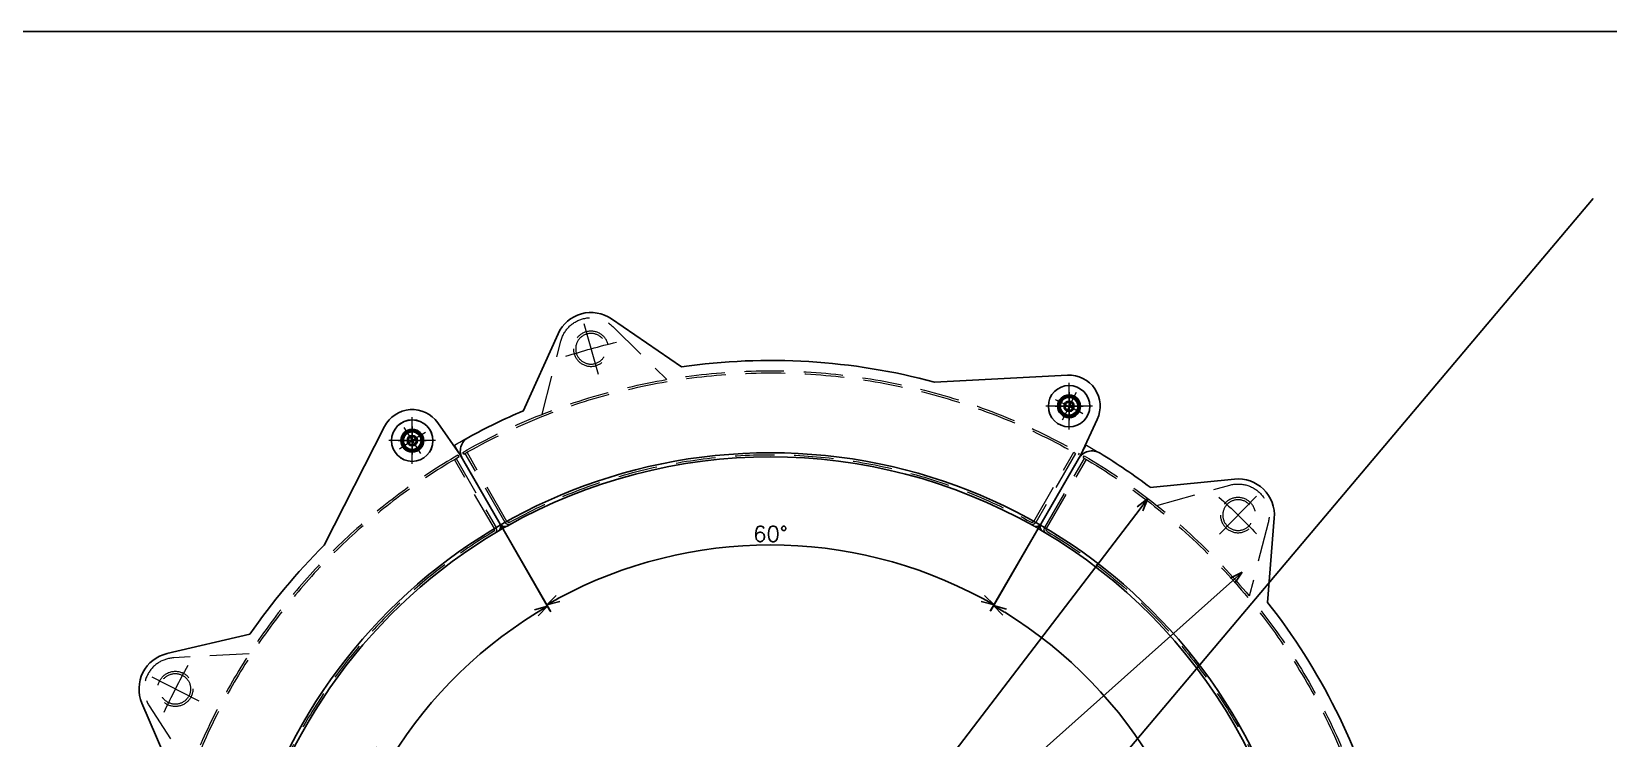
# Model space of a CAD drawing. Header units: millimetres. Extents: x -16130 to 36813, y -8099 to 27484.
# Drawn here: x 3026 to 4548, y -1904 to -1222 of the extents above; entities that cross this region are included whole.
import ezdxf

# ---------------------------------------------------------------- set-up
doc = ezdxf.new("R2010")
doc.units = ezdxf.units.MM
doc.header["$LTSCALE"] = 6
doc.header["$PDMODE"] = 99
doc.header["$PDSIZE"] = 1
doc.linetypes.add('CENTER2', pattern=[28.575, 19.05, -3.175, 3.175, -3.175])
doc.linetypes.add('HIDDEN', pattern=[9.525, 6.35, -3.175])
for name, color, linetype, lineweight in [('04_HIDDEN', 2, 'HIDDEN', 13), ('05_CENTER', 4, 'CENTER2', 13), ('08_DIM', 3, 'Continuous', 13)]:
    doc.layers.add(name, color=color, linetype=linetype, lineweight=lineweight)
doc.layers.add('10_DRAFT', color=8, linetype='Continuous', lineweight=0, plot=False)
doc.styles.add('KSS_TXT', font='txt.shx', dxfattribs={"bigfont": 'extfont2.shx'})
doc.dimstyles.new('KSS_DIM', dxfattribs={"dimtxt": 3, "dimasz": 2.5, "dimexe": 1.25, "dimexo": 0.625, "dimtad": 1, "dimdsep": 46, "dimtxsty": 'KSS_TXT', "dimblk": 'OPEN30', "dimcen": 0, "dimazin": 2, "dimtfac": 0.75, "dimtmove": 0, "dimatfit": 3, "dimldrblk": 'OPEN30', "dimfxl": 1, "dimtolj": 1, "dimarcsym": 0})
doc.dimstyles.new('KSS_DIM$3', dxfattribs={"dimtxt": 3, "dimasz": 2.5, "dimexe": 1.25, "dimexo": 0.625, "dimtad": 1, "dimtih": 1, "dimtoh": 1, "dimdsep": 46, "dimtxsty": 'KSS_TXT', "dimblk": 'OPEN30', "dimcen": 0, "dimazin": 2, "dimtfac": 0.75, "dimtofl": 0, "dimtmove": 0, "dimatfit": 3, "dimldrblk": 'OPEN30', "dimfxl": 1, "dimtolj": 1, "dimarcsym": 0})

# ---------------------------------------------------------------- blocks, each defined once
blk = doc.blocks.new('A$C213D0124_1_1')
at = {"color": 0}
for p, q in [((-549.3, 113.8), (-585.8, 50.7)), ((11.2, 46.9), (-27.4, 113.8)), ((27.2, 12.7), (11.2, 46.9)), ((-493.3, -70), (-527.2, 4.6)), ((-129.8, -23.2), (-1.6, -29.9))]:
    blk.add_line(p, q, dxfattribs=at)
blk.add_line((-441.7, -84.3), (-374.3, -38))
blk.add_circle((0, 0), 10.2, dxfattribs=at)
for centre, radius, start, end in [((-545, 111.3), 5, 60.541, 150.0026), ((-288.3, 565.8), 517, 240.5395, 299.4448), ((-31.7, 111.3), 5, 30, 119.4433), ((-572.8, 43.2), 15, 150.0026, 241.4372), ((-288.3, 565.8), 610, 241.4372, 246.9429), ((0, 0), 30, 267.0058, 25.0038), ((-288.2, 565.1), 609.3, 261.8705, 285.0696), ((-461.5, -55.5), 35, 204.4283, 304.5081)]:
    blk.add_arc(centre, radius, start, end, dxfattribs=at)
at = {"layer": '04_HIDDEN'}
for p, q in [((-544.5, 112.2), (-583.1, 45.5)), ((-542.8, 111.2), (-581.3, 44.5)), ((-34, 111.2), (4.5, 44.5)), ((6.3, 45.5), (-32.2, 112.2)), ((-584.5, 46.3), (-585.5, 44.6)), ((9.9, 45.2), (8.9, 47)), ((4.5, 44.5), (6.3, 45.5)), ((-508.8, 7.8), (-490.6, -62.9)), ((-440.6, -76.9), (-388.4, -25.8))]:
    blk.add_line(p, q, dxfattribs=at)
for radius in [17, 14.8]:
    blk.add_circle((-461.6, -55.5), radius, dxfattribs=at)
for centre, radius, start, end in [((-541, 110.2), 4, 60.9809, 149.9936), ((-541, 110.2), 2, 60.9809, 149.9936), ((-288.3, 565.8), 519, 240.9809, 299.0017), ((-35.7, 110.2), 4, 30, 119.0017), ((-35.7, 110.2), 2, 30, 119.0017), ((-288.3, 565.8), 598, 240.3162, 299.8103), ((-288.3, 565.8), 600, 240.3176, 299.8093), ((-461.6, -55.5), 30, 194.425, 314.425)]:
    blk.add_arc(centre, radius, start, end, dxfattribs=at)
at = {"layer": '05_CENTER'}
for p, q in [((6.8, -13.3), (-6.8, 13.3)), ((-468.4, -80), (-454.7, -30.9))]:
    blk.add_line(p, q, dxfattribs=at)
for radius, start, end in [(635, 295.6478, 298.3506), (645, 252.1666, 256.6833)]:
    blk.add_arc((-288.3, 565.8), radius, start, end, dxfattribs=at)
at = {"layer": '10_DRAFT'}
for p, q in [((-279, 561.8), (-297.6, 569.9)), ((-292.3, 556.5), (-284.2, 575.1)), ((-549.3, 113.8), (-546.9, 118.1)), ((-546.9, 118.1), (-542.6, 115.7)), ((-34.2, 115.6), (-29.9, 118.1)), ((-29.9, 118.1), (-27.4, 113.8)), ((-585.8, 50.7), (-593.4, 37.6))]:
    blk.add_line(p, q, dxfattribs=at)
blk.add_arc((-288.3, 565.8), 610, 239.9928, 241.4372, dxfattribs=at)
blk = doc.blocks.new('A$C47CD1797_1_1')
at = {"color": 0}
for p, q in [((24.6, 17.2), (46.2, -13.7)), ((-85, -100.8), (-26.7, 13.6)), ((46.2, -13.7), (84.8, -80.5)), ((-236.8, -205.6), (-156.7, -186.8)), ((-163.3, -422.6), (-239.5, -422.5))]:
    blk.add_line(p, q, dxfattribs=at)
blk.add_line((-261, -253.5), (-228.9, -328.2))
blk.add_circle((0, 0), 10, dxfattribs=at)
for centre, radius, start, end in [((0, 0), 30, 34.9962, 152.9942), ((346.2, -532.8), 517.4, 120.5753, 167.2543), ((80.5, -83), 5, 300.5567, 30), ((345.9, -532.6), 610, 134.9391, 145.4738), ((-228.8, -239.7), 35, 103.1723, 203.2521), ((345.9, -532.6), 610, 160.4263, 168.2246), ((-239.5, -410.5), 12, 168.2246, 269.9959), ((-163.3, -417.6), 5, 269.9956, 347.273)]:
    blk.add_arc(centre, radius, start, end, dxfattribs=at)
at = {"layer": '04_HIDDEN'}
for p, q in [((44.1, -14), (45.1, -15.7)), ((40.8, -18.3), (42.5, -17.3)), ((79.3, -85), (40.8, -18.3)), ((42.5, -17.3), (81, -84)), ((-157.4, -205.9), (-230.4, -209.7)), ((-254, -256), (-214.2, -317.4)), ((-241.4, -419.6), (-243.4, -419.2)), ((-240.6, -415.6), (-161.3, -415.6)), ((-240.6, -415.6), (-240.6, -417.6)), ((-161.3, -417.6), (-240.6, -417.6))]:
    blk.add_line(p, q, dxfattribs=at)
for radius in [17, 14.8]:
    blk.add_circle((-228.8, -239.7), radius, dxfattribs=at)
for centre, radius, start, end in [((345.9, -532.6), 600, 120.1907, 169.107), ((345.9, -532.6), 598, 120.1897, 169.1084), ((345.9, -532.6), 519, 120.9979, 166.7932), ((77.6, -86), 2, 300.9979, 30), ((77.6, -86), 4, 300.9979, 30), ((-228.8, -239.7), 30, 92.97, 212.97), ((-161.3, -413.6), 2, 270, 346.7932), ((-161.3, -413.6), 4, 270, 346.7932)]:
    blk.add_arc(centre, radius, start, end, dxfattribs=at)
at = {"layer": '05_CENTER'}
for p, q in [((-8.2, 12.6), (8.1, -12.5)), ((-251.5, -228.1), (-206.1, -251.3))]:
    blk.add_line(p, q, dxfattribs=at)
for radius, start, end in [(635, 121.6494, 124.3522), (645, 150.7302, 155.2468)]:
    blk.add_arc((345.9, -532.6), radius, start, end, dxfattribs=at)
at = {"layer": '10_DRAFT'}
for p, q in [((83, -87.3), (87.3, -84.9)), ((87.3, -84.9), (84.8, -80.5)), ((-251.3, -408.1), (-254.1, -422.5)), ((-254.1, -422.5), (-239.5, -422.5)), ((-163.3, -422.6), (-159.3, -422.6)), ((-159.3, -422.6), (-158.4, -418.7))]:
    blk.add_line(p, q, dxfattribs=at)
blk = doc.blocks.new('10b_2_1_1')
at = {"color": 0, "linetype": 'CENTER2'}
for p, q in [((13.5, 0), (-13.5, 0)), ((0, -13.5), (0, 13.5))]:
    blk.add_line(p, q, dxfattribs=at)
at = {"color": 0}
for p, q in [((-4.9, 8.5), (-9.8, 0)), ((-9.8, 0), (-4.9, -8.5)), ((-4.9, 8.5), (4.9, 8.5)), ((9.8, 0), (4.9, 8.5)), ((4.9, -8.5), (9.8, 0)), ((-4.9, -8.5), (4.9, -8.5))]:
    blk.add_line(p, q, dxfattribs=at)
for radius in [11, 8.49, 5, 4]:
    blk.add_circle((0, 0), radius, dxfattribs=at)
at = {"layer": '10_DRAFT', "style": 'KSS_TXT'}
blk.add_text('M10', height=1.25, dxfattribs=at).set_placement((0.3, 0.1))
blk = doc.blocks.new('WSSS40-10-5b_1_1')
at = {"color": 0}
for radius in [20, 5]:
    blk.add_circle((0, 0), radius, dxfattribs=at)
at = {"layer": '05_CENTER', "color": 0}
for p, q in [((0, -22.5), (0, 22.5)), ((22.5, 0), (-22.5, 0))]:
    blk.add_line(p, q, dxfattribs=at)
blk = doc.blocks.new('A$C43546A85_1_1')
at = {"xscale": -1}
for p, rotation in [((288.3, 565.8), 180), ((634.2, 33.2), 119.9994292089413)]:
    blk.add_blockref('A$C213D0124_1_1', p, dxfattribs=dict(at, rotation=rotation))
at = {"color": 4}
for p in [(288.3, 565.8), (-345.9, 532.6)]:
    blk.add_blockref('WSSS40-10-5b_1_1', p, dxfattribs=at)
for name, p in [('10b_2_1_1', (288.3, 565.8)), ('A$C47CD1797_1_1', (-345.9, 532.6)), ('10b_2_1_1', (-345.9, 532.6))]:
    blk.add_blockref(name, p)
at = {"rotation": 60.00057079105866}
blk.add_blockref('A$C213D0124_1_1', (634.1, -33.2), dxfattribs=at)
blk = doc.blocks.new('_Open30')
at = {"color": 0, "linetype": 'ByBlock', "lineweight": -2}
for p, q in [((-1, 0.27), (0, 0)), ((0, 0), (-1, -0.27)), ((0, 0), (-1, 0))]:
    blk.add_line(p, q, dxfattribs=at)
blk = doc.blocks.new('*D2385')
at = {"layer": '08_DIM', "color": 0, "lineweight": -2, "transparency": 16777216}
for p, q in [((3998.5, -1700), (3951.4, -1781.6)), ((4258, -2149.3), (4163.7, -2149.3))]:
    blk.add_line(p, q, dxfattribs=at)
blk.add_arc((3739.1, -2149.3), 430.9, 1.6616, 58.3346, dxfattribs=at)
at = {"layer": 'Defpoints', "color": 0, "transparency": 16777216}
for p in [(4036.5, -1634.2), (4000.1, -1697.3), (4144, -2001.9), (4261.1, -2149.3), (4338.3, -2149.3)]:
    blk.add_point(p, dxfattribs=at)
at = {"layer": '08_DIM', "color": 0, "lineweight": -2, "transparency": 16777216, "xscale": 12.5, "yscale": 12.5, "zscale": 12.5}
for p, rotation in [((3954.5, -1776.1), 149.1657151763302), ((4170, -2149.3), 270.8305031711232)]:
    blk.add_blockref('_Open30', p, dxfattribs=dict(at, rotation=rotation))
at = {"layer": '08_DIM', "color": 0, "transparency": 16777216, "insert": (4121.5, -1928.6), "char_height": 15, "attachment_point": 5, "rotation": 299.9981, "style": 'KSS_TXT'}
blk.add_mtext('\\A1;60%%d', dxfattribs=at)
blk = doc.blocks.new('*D2386')
at = {"layer": '08_DIM', "color": 0, "lineweight": -2, "transparency": 16777216}
for p, q in [((3479.7, -1700.1), (3526.2, -1780.8)), ((3998.5, -1700), (3951.9, -1780.8))]:
    blk.add_line(p, q, dxfattribs=at)
blk.add_arc((3739, -2149.4), 431.9, 61.6552, 118.339, dxfattribs=at)
at = {"layer": 'Defpoints', "color": 0, "transparency": 16777216}
for p in [(3441.7, -1634.3), (4036.5, -1634.2), (3478.1, -1697.4), (4000.1, -1697.3), (3814.1, -1724.1)]:
    blk.add_point(p, dxfattribs=at)
at = {"layer": '08_DIM', "color": 0, "lineweight": -2, "transparency": 16777216, "xscale": 12.5, "yscale": 12.5, "zscale": 12.5}
for p, rotation in [((3523.1, -1775.3), 209.1681672437892), ((3955, -1775.4), 330.8259807441254)]:
    blk.add_blockref('_Open30', p, dxfattribs=dict(at, rotation=rotation))
at = {"layer": '08_DIM', "color": 0, "transparency": 16777216, "insert": (3739.1, -1706.9), "char_height": 15, "attachment_point": 5, "rotation": 359.9971, "style": 'KSS_TXT'}
blk.add_mtext('\\A1;60%%d', dxfattribs=at)
blk = doc.blocks.new('*D2387')
at = {"layer": '08_DIM', "color": 0, "lineweight": -2, "transparency": 16777216}
for p, q in [((3525.6, -2339.5), (4185.4, -1752.1)), ((3501.7, -2360.8), (3292.9, -2546.7))]:
    blk.add_line(p, q, dxfattribs=at)
at = {"layer": 'Defpoints', "color": 0, "transparency": 16777216}
for p in [(4194.7, -1743.7), (3283.6, -2555)]:
    blk.add_point(p, dxfattribs=at)
at = {"layer": '08_DIM', "color": 0, "lineweight": -2, "transparency": 16777216, "xscale": 12.5, "yscale": 12.5, "zscale": 12.5}
for p, rotation in [((4194.7, -1743.7), 41.6810400450009), ((3283.6, -2555), 221.6810400450009)]:
    blk.add_blockref('_Open30', p, dxfattribs=dict(at, rotation=rotation))
at = {"layer": '08_DIM', "color": 0, "transparency": 16777216, "insert": (3513.6, -2350.2), "char_height": 15, "attachment_point": 5, "style": 'KSS_TXT'}
blk.add_mtext('\\A1;%%C1220', dxfattribs=at)
blk = doc.blocks.new('*D2388')
at = {"layer": '08_DIM', "color": 0, "lineweight": -2, "transparency": 16777216}
for p, q in [((3566.1, -2375.7), (4096, -1682.7)), ((3549.9, -2396.9), (3382.3, -2616.1))]:
    blk.add_line(p, q, dxfattribs=at)
at = {"layer": 'Defpoints', "color": 0, "transparency": 16777216}
for p in [(4103.6, -1672.7), (3374.7, -2626)]:
    blk.add_point(p, dxfattribs=at)
at = {"layer": '08_DIM', "color": 0, "lineweight": -2, "transparency": 16777216, "xscale": 12.5, "yscale": 12.5, "zscale": 12.5}
for p, rotation in [((4103.6, -1672.7), 52.60063518784886), ((3374.7, -2626), 232.6006351878488)]:
    blk.add_blockref('_Open30', p, dxfattribs=dict(at, rotation=rotation))
at = {"layer": '08_DIM', "color": 0, "transparency": 16777216, "insert": (3558, -2386.3), "char_height": 15, "attachment_point": 5, "style": 'KSS_TXT'}
blk.add_mtext('\\A1;%%C1200', dxfattribs=at)
blk = doc.blocks.new('*D2861')
at = {"layer": '08_DIM', "color": 0, "lineweight": -2, "transparency": 16777216}
for p, q in [((3479.7, -1700.1), (3527, -1782.1)), ((3727, -2149.4), (3302.5, -2149.4))]:
    blk.add_line(p, q, dxfattribs=at)
blk.add_arc((3739, -2149.4), 430.3, 121.6618, 178.3356, dxfattribs=at)
at = {"layer": 'Defpoints', "color": 0, "transparency": 16777216}
for p in [(3441.7, -1634.3), (3478.1, -1697.4), (3409.4, -1872.8), (3730.1, -2149.4), (3748.2, -2149.4)]:
    blk.add_point(p, dxfattribs=at)
at = {"layer": '08_DIM', "color": 0, "lineweight": -2, "transparency": 16777216, "xscale": 12.5, "yscale": 12.5, "zscale": 12.5}
for p, rotation in [((3523.9, -1776.7), 30.8295637005772), ((3308.7, -2149.4), 269.167795688906)]:
    blk.add_blockref('_Open30', p, dxfattribs=dict(at, rotation=rotation))
at = {"layer": '08_DIM', "color": 0, "transparency": 16777216, "insert": (3357.2, -1928.9), "char_height": 15, "attachment_point": 5, "rotation": 59.9987, "style": 'KSS_TXT'}
blk.add_mtext('\\A1;60%%d', dxfattribs=at)

msp = doc.modelspace()

# ---------------------------------------------------------------- linework, layer by layer
at = {"color": 2}
msp.add_line((4533.49719, -1382.86382), (3165.95597, -3003.73632), dxfattribs=at)
msp.add_lwpolyline([(1041.39534, -1221.80001), (9149.08984, -1221.80001), (9149.08984, -6275.67349), (1041.39534, -6275.67349)], close=True, dxfattribs=at)
msp.add_circle((3739.11562, -2149.38004), 520.86948)

# ---------------------------------------------------------------- block references
msp.add_blockref('A$C43546A85_1_1', (3739.15394, -2149.38199))
at = {"color": 4}
for p in [(4027.44685, -1583.55532), (3393.28013, -1616.79968)]:
    msp.add_blockref('WSSS40-10-5b_1_1', p, dxfattribs=at)

# ---------------------------------------------------------------- dimensions: what is measured, and where the dimension line sits
at = {"layer": '08_DIM'}
for base, line1, line2, picture, middle in [((3409.40622, -1872.7734), ((3748.17801, -2149.38561), (3730.14023, -2149.38561)), ((3478.1007, -1697.37866), (3441.68598, -1634.29982)), '*D2861', (3357.17783, -1928.90608)), ((3814.05269, -1724.06417), ((3478.1007, -1697.37866), (3441.68598, -1634.29982)), ((4000.07785, -1697.29787), (4036.49901, -1634.22274)), '*D2386', (3739.05777, -1706.874)), ((4143.99705, -2001.93762), ((4000.07785, -1697.29787), (4036.49901, -1634.22274)), ((4338.31333, -2149.31049), (4261.12169, -2149.30972)), '*D2385', (4121.45877, -1928.55366))]:
    dim = msp.add_angular_dim_2l(base=base, line1=line1, line2=line2, dimstyle='KSS_DIM', override={"dimscale": 5}, dxfattribs=at)
    dim.commit()
    dim.dimension.update_dxf_attribs({"geometry": picture, "text_midpoint": middle})
for p1, p2, picture, middle in [((4103.57416, -1672.72917), (3374.73373, -2626.0348), '*D2388', (3558.00746, -2386.3172)), ((4194.73749, -1743.74221), (3283.5704, -2555.02177), '*D2387', (3513.6424, -2350.17162))]:
    dim = msp.add_diameter_dim_2p(p1=p1, p2=p2, dimstyle='KSS_DIM$3', override={"dimscale": 5, "dimdec": 0, "dimpost": '%%C<>', "dimtix": 1, "dimatfit": 2}, dxfattribs=at)
    dim.commit()
    dim.dimension.update_dxf_attribs({"geometry": picture, "text_midpoint": middle, "dimtype": 163})

doc.saveas('drawing.dxf')
